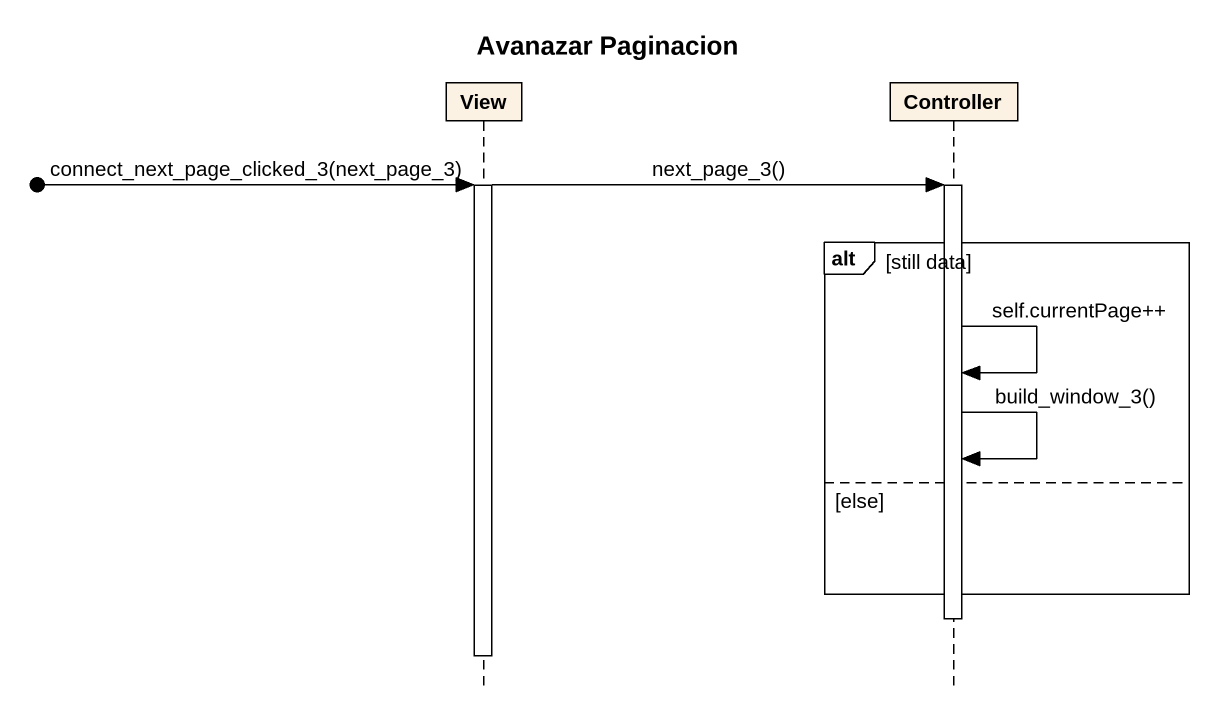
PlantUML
@startuml
title Avanazar Paginacion
hide footbox
participant View
participant Controller

View -> Controller : next_page_3()
[o-> View : connect_next_page_clicked_3(next_page_3)
activate View
activate Controller
alt still data
  Controller -> Controller : self.currentPage++
  Controller -> Controller : build_window_3()
else else
end
deactivate Controller
deactivate View
@enduml
